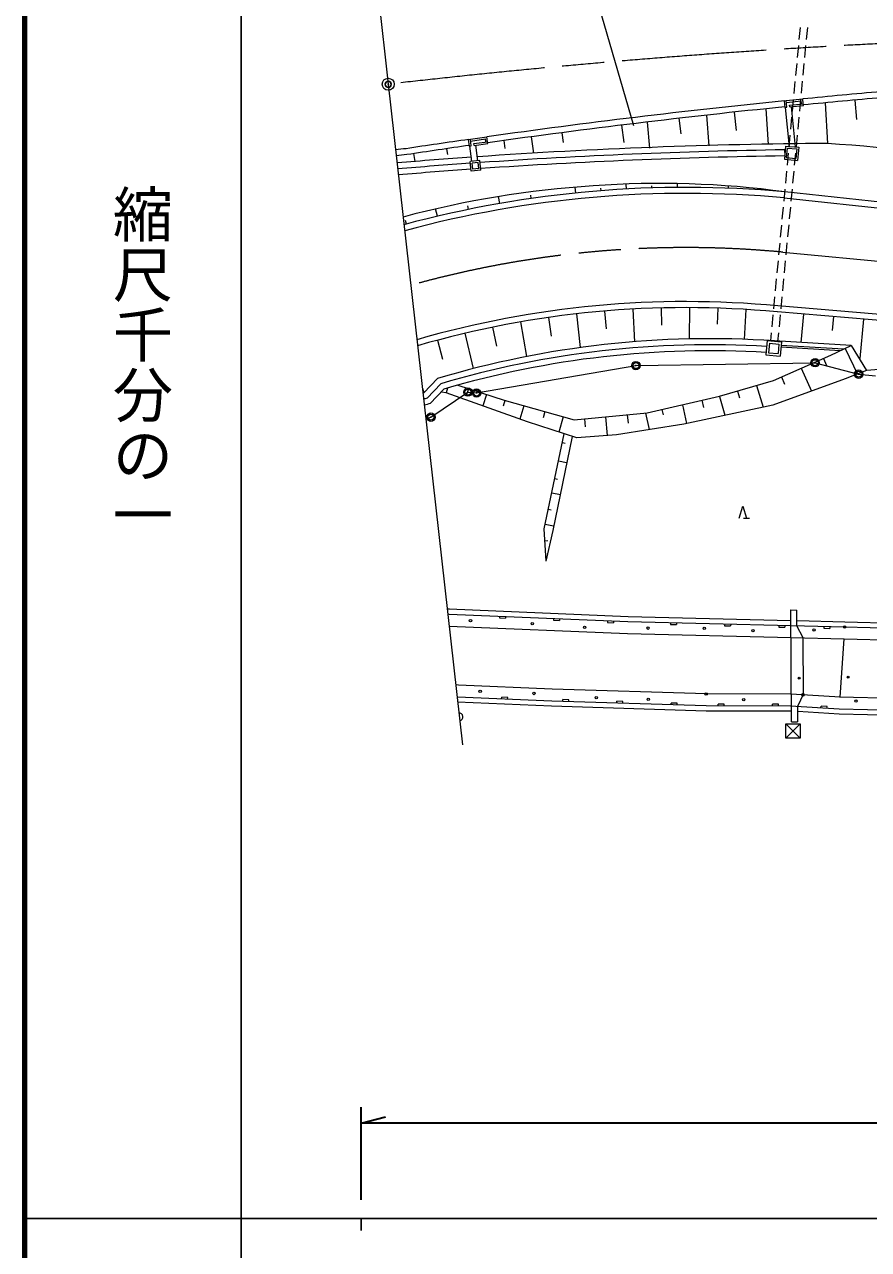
# Model space of a CAD drawing. Units: millimetres, scale not verified. Extents: x 40000 to 1780024, y 20000 to 394439.
# Drawn here: x 1140024 to 1210192, y 216848 to 318724 of the extents above; entities that cross this region are included whole.
import ezdxf
from ezdxf.enums import TextEntityAlignment as Align

# ---------------------------------------------------------------- set-up
doc = ezdxf.new("R2010")
doc.units = ezdxf.units.MM
doc.header["$LTSCALE"] = 1000
doc.header["$PDMODE"] = 32
doc.header["$PDSIZE"] = 500
doc.linetypes.add('CHAIN', pattern=[18.5, 12, -1.5, 3.5, -1.5])
for name, color, linetype, lineweight in [('M-BGD', 7, 'Continuous', 13), ('M-BMK', 2, 'CHAIN', 13), ('M-BMK-ROW', 30, 'Continuous', 13), ('M-BMK-SRVR', 3, 'Continuous', 13), ('M-STR-STRC', 7, 'Continuous', 25), ('M-TTL', 1, 'Continuous', 35), ('M-TTL-BAND', 7, 'Continuous', 25)]:
    doc.layers.add(name, color=color, linetype=linetype, lineweight=lineweight)
doc.layers.add('M-OTRS', color=6, linetype='Continuous')
doc.styles.add('@ＭＳ ゴシック', font='')
doc.styles.get('@ＭＳ ゴシック').set_extended_font_data('@MS Gothic')

msp = doc.modelspace()

# ---------------------------------------------------------------- linework, layer by layer
at = {"layer": 'M-BGD'}
for p, q in [((1204438, 317475), (1204532, 318470)), ((1205041, 317483), (1205135, 318479)), ((1204297, 315981), (1204391, 316977)), ((1204900, 315990), (1204994, 316986)), ((1204156, 314488), (1204250, 315484)), ((1204759, 314497), (1204853, 315492)), ((1204015, 312995), (1204109, 313990)), ((1204618, 313003), (1204712, 313999)), ((1203198, 312377), (1203347, 312392)), ((1203252, 311830), (1203198, 312377)), ((1203252, 311830), (1203402, 311845)), ((1203267, 311831), (1203600, 308537)), ((1203267, 311831), (1203600, 308537)), ((1203347, 312392), (1204730, 312530)), ((1203402, 311845), (1203347, 312392)), ((1203362, 312243), (1204596, 312366)), ((1203626, 312018), (1204770, 312132)), ((1203640, 311869), (1203626, 312018)), ((1203640, 311869), (1204785, 311983)), ((1203765, 311881), (1204102, 308539)), ((1203765, 311881), (1204102, 308539)), ((1203874, 311501), (1203968, 312497)), ((1204477, 311510), (1204571, 312506)), ((1204621, 312117), (1204596, 312366)), ((1204770, 312132), (1204730, 312530)), ((1204785, 311983), (1204770, 312132)), ((1206582, 312208), (1206779, 308840)), ((1209044, 312440), (1209194, 310810)), ((1194428, 310924), (1194577, 309630)), ((1196716, 311184), (1196908, 308621)), ((1199016, 311437), (1199182, 309899)), ((1201646, 311715), (1201844, 308756)), ((1203733, 310008), (1203827, 311004)), ((1204336, 310017), (1204430, 311012)), ((1184697, 309725), (1184807, 308900)), ((1189659, 310355), (1189838, 308903)), ((1191792, 310614), (1191974, 308436)), ((1176947, 309160), (1177096, 309181)), ((1177023, 308615), (1176947, 309160)), ((1177096, 309181), (1178472, 309373)), ((1177172, 308636), (1177096, 309181)), ((1177117, 309032), (1178345, 309204)), ((1177389, 308818), (1178528, 308977)), ((1177410, 308669), (1177389, 308818)), ((1177410, 308669), (1178548, 308828)), ((1177726, 307395), (1177536, 308687)), ((1177726, 307395), (1177536, 308687)), ((1178379, 308956), (1178345, 309204)), ((1178528, 308977), (1178472, 309373)), ((1178548, 308828), (1178528, 308977)), ((1179873, 309073), (1179966, 308425)), ((1182372, 308026), (1182183, 309390)), ((1203591, 308515), (1203686, 309510)), ((1204195, 308523), (1204289, 309519)), ((1172494, 307335), (1172392, 307989)), ((1175117, 308394), (1175190, 307910)), ((1177023, 308615), (1177172, 308636)), ((1177227, 307349), (1177041, 308618)), ((1177227, 307349), (1177041, 308618)), ((1203301, 308614), (1203196, 307519)), ((1203216, 308300), (1203223, 307800)), ((1203301, 308614), (1204396, 308511)), ((1203436, 308451), (1203360, 307654)), ((1203436, 308451), (1204232, 308376)), ((1203450, 307021), (1203544, 308017)), ((1204054, 307030), (1204148, 308026)), ((1204232, 308376), (1204156, 307579)), ((1204396, 308511), (1204292, 307416)), ((1177884, 307409), (1177087, 307336)), ((1177884, 307409), (1177087, 307336)), ((1177161, 306540), (1177087, 307336)), ((1177161, 306540), (1177087, 307336)), ((1177748, 307246), (1177251, 307201)), ((1177748, 307246), (1177251, 307201)), ((1177296, 306703), (1177251, 307201)), ((1177296, 306703), (1177251, 307201)), ((1177794, 306748), (1177296, 306703)), ((1177794, 306748), (1177296, 306703)), ((1177794, 306748), (1177748, 307246)), ((1177794, 306748), (1177748, 307246)), ((1177957, 306613), (1177884, 307409)), ((1177957, 306613), (1177884, 307409)), ((1203196, 307519), (1204292, 307416)), ((1203361, 307654), (1204157, 307579)), ((1177957, 306613), (1177161, 306540)), ((1177957, 306613), (1177161, 306540)), ((1203309, 305528), (1203403, 306524)), ((1203913, 305537), (1204007, 306532)), ((1185776, 305182), (1185825, 304708)), ((1187916, 305124), (1187934, 304900)), ((1190024, 305456), (1190047, 305042)), ((1192156, 305319), (1192162, 305133)), ((1194277, 305495), (1194280, 305176)), ((1198521, 305299), (1198514, 305111)), ((1200636, 305112), (1200629, 305003)), ((1203168, 304035), (1203262, 305030)), ((1203243, 304826), (1235552, 301340)), ((1203772, 304043), (1203866, 305039)), ((1176932, 303344), (1176871, 303641)), ((1179533, 303837), (1179433, 304410)), ((1182147, 304254), (1182108, 304525)), ((1203194, 304308), (1235496, 300823)), ((1174347, 302774), (1174204, 303383)), ((1203027, 302541), (1203121, 303537)), ((1203631, 302550), (1203725, 303546)), ((1171780, 302128), (1171698, 302436)), ((1202886, 301048), (1202980, 302043)), ((1203490, 301057), (1203584, 302052)), ((1202745, 299555), (1202839, 300550)), ((1203349, 299563), (1203443, 300559)), ((1202604, 298061), (1202698, 299057)), ((1203207, 298070), (1203302, 299065)), ((1202463, 296568), (1202557, 297563)), ((1203066, 296577), (1203160, 297572)), ((1202322, 295075), (1202416, 296070)), ((1202925, 295083), (1203019, 296079)), ((1185910, 294659), (1186231, 291853)), ((1188251, 294892), (1188378, 293401)), ((1190599, 295057), (1190749, 292342)), ((1192950, 295152), (1192986, 293732)), ((1195302, 295178), (1195293, 292572)), ((1197655, 295135), (1197611, 293809)), ((1200005, 295023), (1199850, 292540)), ((1202181, 293581), (1202275, 294577)), ((1242481, 291520), (1202620, 294816)), ((1242522, 292019), (1202661, 295315)), ((1202784, 293590), (1202878, 294585)), ((1204602, 292280), (1204826, 294634)), ((1207209, 293281), (1207318, 294428)), ((1178941, 293548), (1179263, 291981)), ((1181253, 293986), (1181756, 291106)), ((1183577, 294357), (1183799, 292816)), ((1209499, 290958), (1209810, 294222)), ((1174362, 292467), (1174781, 290898)), ((1176643, 293041), (1177336, 290106)), ((1201772, 292442), (1201658, 291248)), ((1201772, 292442), (1202967, 292329)), ((1202071, 292414), (1202134, 293083)), ((1208760, 292039), (1202372, 292409)), ((1202668, 292358), (1202737, 293092)), ((1201952, 292224), (1201876, 291428)), ((1201877, 291428), (1202673, 291353)), ((1201952, 292224), (1202749, 292149)), ((1202749, 292149), (1202673, 291353)), ((1202967, 292329), (1202853, 291135)), ((1207824, 291592), (1202924, 291876)), ((1208104, 291726), (1202938, 292025)), ((1207064, 291223), (1208763, 292033)), ((1208257, 291792), (1209280, 289648)), ((1208760, 292039), (1210027, 289936)), ((1201658, 291248), (1202853, 291135)), ((1202287, 289128), (1207064, 291223)), ((1206442, 290950), (1206697, 290368)), ((1202948, 289418), (1203215, 288809)), ((1204606, 290145), (1205446, 288229)), ((1210027, 289936), (1208243, 289247)), ((1211774, 290092), (1210027, 289936)), ((1173100, 288475), (1173216, 288089)), ((1174356, 289279), (1173216, 288089)), ((1174626, 288838), (1173487, 287650)), ((1174895, 288396), (1173759, 287211)), ((1175196, 288482), (1175070, 288097)), ((1176048, 288727), (1179898, 287469)), ((1176936, 288437), (1176799, 288018)), ((1197808, 287801), (1202287, 289128)), ((1200893, 288715), (1201433, 286892)), ((1208243, 289247), (1202233, 287061)), ((1175070, 288097), (1174669, 288160)), ((1181854, 285668), (1175070, 288097)), ((1178441, 287945), (1178132, 287001)), ((1179962, 287451), (1179830, 286979)), ((1179898, 287469), (1185724, 285851)), ((1191786, 286429), (1197808, 287801)), ((1196346, 287468), (1196482, 286873)), ((1197794, 287797), (1198261, 286221)), ((1199294, 288241), (1199465, 287665)), ((1181526, 287017), (1181215, 285897)), ((1183295, 286526), (1183153, 286014)), ((1185724, 285851), (1191786, 286429)), ((1190131, 286271), (1190199, 285558)), ((1191654, 286398), (1191964, 285037)), ((1193005, 286706), (1193109, 286252)), ((1194722, 287097), (1195075, 285548)), ((1202233, 287061), (1194834, 285497)), ((1185938, 284339), (1181854, 285668)), ((1184815, 286103), (1184459, 284820)), ((1186583, 285933), (1186646, 285275)), ((1188321, 286098), (1188469, 284540)), ((1194834, 285497), (1189240, 284601)), ((1183226, 276787), (1184903, 284676)), ((1183971, 276650), (1185594, 284450)), ((1189240, 284601), (1185938, 284339)), ((1184752, 283968), (1184981, 283919)), ((1184427, 282435), (1185071, 282298)), ((1184115, 280971), (1184339, 280923)), ((1183861, 279775), (1184578, 279623)), ((1183573, 278419), (1183816, 278367)), ((1199446, 277678), (1199746, 278678)), ((1199746, 278678), (1200046, 277678)), ((1183309, 277177), (1184001, 277030)), ((1199796, 277678), (1200296, 277678)), ((1183382, 274091), (1183226, 276787)), ((1183382, 274091), (1183971, 276650)), ((1183284, 275791), (1183545, 275806)), ((1175360, 270095), (1175161, 270114)), ((1190208, 269475), (1175339, 270097)), ((1203790, 260735), (1203737, 270039)), ((1203737, 270039), (1204237, 270026)), ((1204245, 268726), (1204237, 270026)), ((1175206, 269708), (1175322, 269697)), ((1175322, 269697), (1190195, 269076)), ((1179511, 269522), (1179505, 269372)), ((1179505, 269372), (1180005, 269351)), ((1180011, 269501), (1180005, 269351)), ((1184007, 269334), (1184001, 269184)), ((1184001, 269184), (1184501, 269163)), ((1184507, 269313), (1184501, 269163)), ((1188503, 269146), (1188497, 268996)), ((1188497, 268996), (1188997, 268975)), ((1189003, 269125), (1188997, 268975)), ((1190195, 269076), (1203776, 268738)), ((1203742, 269139), (1190208, 269475)), ((1193736, 268987), (1193733, 268838)), ((1194236, 268975), (1194232, 268825)), ((1208217, 269022), (1204255, 269125)), ((1237017, 268302), (1208217, 269022)), ((1175320, 268696), (1190161, 268076)), ((1190161, 268076), (1203750, 267738)), ((1193733, 268838), (1194232, 268825)), ((1198235, 268876), (1198231, 268726)), ((1198231, 268726), (1198731, 268713)), ((1198735, 268863), (1198731, 268713)), ((1202733, 268764), (1202730, 268614)), ((1202730, 268614), (1203230, 268601)), ((1203233, 268751), (1203230, 268601)), ((1203776, 268738), (1208206, 268622)), ((1204750, 267712), (1204245, 268726)), ((1206491, 268667), (1206487, 268517)), ((1206487, 268517), (1206987, 268504)), ((1206991, 268654), (1206987, 268504)), ((1208206, 268622), (1237008, 267902)), ((1203750, 267738), (1208180, 267622)), ((1204777, 263046), (1204750, 267744)), ((1207825, 262783), (1208180, 267622)), ((1208181, 267622), (1236984, 266902)), ((1176104, 263785), (1175867, 263817)), ((1183904, 263455), (1176104, 263785)), ((1196723, 263053), (1183893, 263456)), ((1203715, 263042), (1196693, 263054)), ((1207825, 262783), (1203777, 263040)), ((1204777, 263046), (1204283, 262006)), ((1176017, 262788), (1175982, 262792)), ((1183862, 262456), (1176017, 262788)), ((1176028, 262387), (1183845, 262057)), ((1179690, 262633), (1179696, 262783)), ((1180196, 262761), (1179696, 262783)), ((1180189, 262612), (1180196, 262761)), ((1183849, 262057), (1196685, 261654)), ((1196692, 262054), (1183862, 262456)), ((1184779, 262428), (1184784, 262578)), ((1185284, 262562), (1184784, 262578)), ((1185279, 262412), (1185284, 262562)), ((1189277, 262286), (1189282, 262436)), ((1189782, 262421), (1189282, 262436)), ((1189777, 262271), (1189782, 262421)), ((1193775, 262145), (1193780, 262295)), ((1194280, 262280), (1193780, 262295)), ((1194275, 262130), (1194280, 262280)), ((1203713, 262042), (1196692, 262054)), ((1198203, 262201), (1197703, 262202)), ((1197703, 262052), (1197703, 262202)), ((1198203, 262051), (1198203, 262201)), ((1202703, 262194), (1202203, 262195)), ((1202203, 262045), (1202203, 262195)), ((1202703, 262044), (1202703, 262194)), ((1207762, 261785), (1203713, 262042)), ((1204283, 262006), (1204290, 260737)), ((1206236, 261882), (1206246, 262031)), ((1206745, 262000), (1206246, 262031)), ((1206735, 261850), (1206745, 262000)), ((1245049, 261958), (1207784, 262785)), ((1196685, 261654), (1203781, 261638)), ((1204304, 261604), (1207745, 261385)), ((1207745, 261385), (1245018, 260558)), ((1245027, 260958), (1207762, 261785)), ((1203315, 259364), (1203314, 260564)), ((1203314, 260564), (1204514, 260564)), ((1204515, 259364), (1203314, 260564)), ((1204514, 260564), (1203315, 259364)), ((1203790, 260735), (1204290, 260737)), ((1204514, 260564), (1204515, 259364)), ((1204515, 259364), (1203315, 259364))]:
    msp.add_line(p, q, dxfattribs=at)
for centre, radius in [((1177102, 269145), 100), ((1182236, 268891), 100), ((1186588, 268592), 100), ((1191861, 268523), 100), ((1196535, 268500), 100), ((1200582, 268303), 100), ((1205671, 268372), 100), ((1208208, 268619), 100), ((1204432, 264364), 75), ((1204432, 264364), 45), ((1204432, 264364), 15), ((1208491, 264448), 75), ((1208491, 264448), 45), ((1208491, 264448), 15), ((1177908, 263273), 100), ((1182375, 263089), 100), ((1187555, 262744), 100), ((1196695, 263051), 100), ((1204746, 262975), 100), ((1191884, 262606), 100), ((1199823, 262569), 100), ((1209148, 262455), 100)]:
    msp.add_circle(centre, radius, dxfattribs=at)
for centre, radius, start, end in [((1267151, -319195), 634801, 95.05111, 95.64307), ((1267151, -319195), 634801, 95.78207, 98.03029), ((1267151, -319195), 634301, 95.78213, 98.03036), ((1267151, -319195), 634301, 95.05111, 95.64302), ((1267151, -319195), 634801, 98.16929, 98.64392), ((1210263, -162020), 470872, 90.42402, 93.96823), ((1126592, -694573), 1006611, 83.57898, 85.43101), ((1243335, -322052), 634500, 96.47843, 96.55739), ((1243335, -322052), 634000, 96.47758, 96.55751), ((1210263, -162020), 470872, 94.02924, 94.78342), ((1267151, -319195), 634301, 98.16946, 98.64477), ((1210263, -162020), 470372, 90.85849, 93.94527), ((1210263, -162020), 469872, 90.85849, 93.94388), ((1210263, -162020), 470372, 94.04275, 94.7817), ((1210263, -162020), 469872, 94.04146, 94.77998), ((1192727, 222850), 82636, 93.76144, 104.88282), ((1195013, 215179), 90000, 84.75537, 105.09545), ((1195013, 215179), 89500, 84.75537, 105.14438), ((1192849, 228747), 76761, 82.21921, 94.141), ((1195013, 215179), 80500, 84.55695, 106.13067), ((1195013, 215179), 80000, 84.55695, 106.19206), ((1197012, 213436), 79155, 86.11724, 106.63143), ((1197012, 213436), 78655, 86.56444, 106.53543), ((1197012, 213436), 78155, 86.56444, 106.43848), ((1196665, 212896), 78765, 107.32, 107.37308), ((1196665, 212896), 78265, 107.22586, 107.44404), ((1196665, 212896), 77765, 107.1308, 107.51593)]:
    msp.add_arc(centre, radius, start, end, dxfattribs=at)
at = {"layer": 'M-BMK'}
msp.add_line((1203074, 299789), (1252529, 295079), dxfattribs=at)
for centre, radius, start, end in [((1243346, -322042), 639984, 87.10742, 96.55723), ((1195015, 215171), 85000, 84.55916, 105.61179)]:
    msp.add_arc(centre, radius, start, end, dxfattribs=at)
at = {"layer": 'M-BMK-ROW'}
for p, q in [((1177609, 288078), (1190857, 290356)), ((1190857, 290356), (1205749, 290592)), ((1205749, 290592), (1209375, 289644)), ((1209375, 289644), (1210769, 289511)), ((1173818, 286069), (1176887, 288152)), ((1176887, 288152), (1177609, 288078)), ((1173387, 285918), (1173818, 286069))]:
    msp.add_line(p, q, dxfattribs=at)
for centre in [(1190857, 290356), (1205749, 290592), (1209375, 289644), (1176887, 288152), (1177609, 288078), (1173818, 286069)]:
    msp.add_circle(centre, 350, dxfattribs=at)
msp.add_arc((1176115, 261142), 350, 285.02353, 87.78289, dxfattribs=at)
for p in [(1190857, 290356), (1205749, 290592), (1209375, 289644), (1176887, 288152), (1177609, 288078), (1173818, 286069)]:
    msp.add_point(p, dxfattribs=at)
at = {"layer": 'M-BMK-SRVR'}
for p, q in [((1166082, 351015), (1170263, 313755)), ((1170263, 313755), (1176430, 258806))]:
    msp.add_line(p, q, dxfattribs=at)
msp.add_circle((1170263, 313755), 500, dxfattribs=at)
msp.add_point((1170263, 313755), dxfattribs=at)
at = {"layer": 'M-OTRS'}
msp.add_point((1170263, 313755), dxfattribs=at)
at = {"layer": 'M-STR-STRC', "lineweight": 13}
msp.add_line((1190676, 310287), (1175487, 362824), dxfattribs=at)
at = {"layer": 'M-TTL', "color": 2, "lineweight": 140}
msp.add_line((1140024, 394439), (1140024, 34439), dxfattribs=at)
at = {"layer": 'M-TTL'}
for p, q in [((1168024, 220972), (1168024, 228694)), ((1168024, 227368), (1170024, 227868)), ((1668024, 227368), (1168024, 227368))]:
    msp.add_line(p, q, dxfattribs=at)
at = {"layer": 'M-TTL-BAND'}
for p, q in [((1158024, 384439), (1158024, 34439)), ((1140024, 219439), (1679024, 219439)), ((1168024, 219439), (1168024, 218439))]:
    msp.add_line(p, q, dxfattribs=at)

# ---------------------------------------------------------------- texts
at = {"layer": 'M-TTL-BAND', "style": '@ＭＳ ゴシック'}
msp.add_text('縮尺千分の一', height=3666, rotation=270, dxfattribs=at).set_placement((1149801, 275470), align=Align.MIDDLE_RIGHT)

doc.saveas('drawing.dxf')
